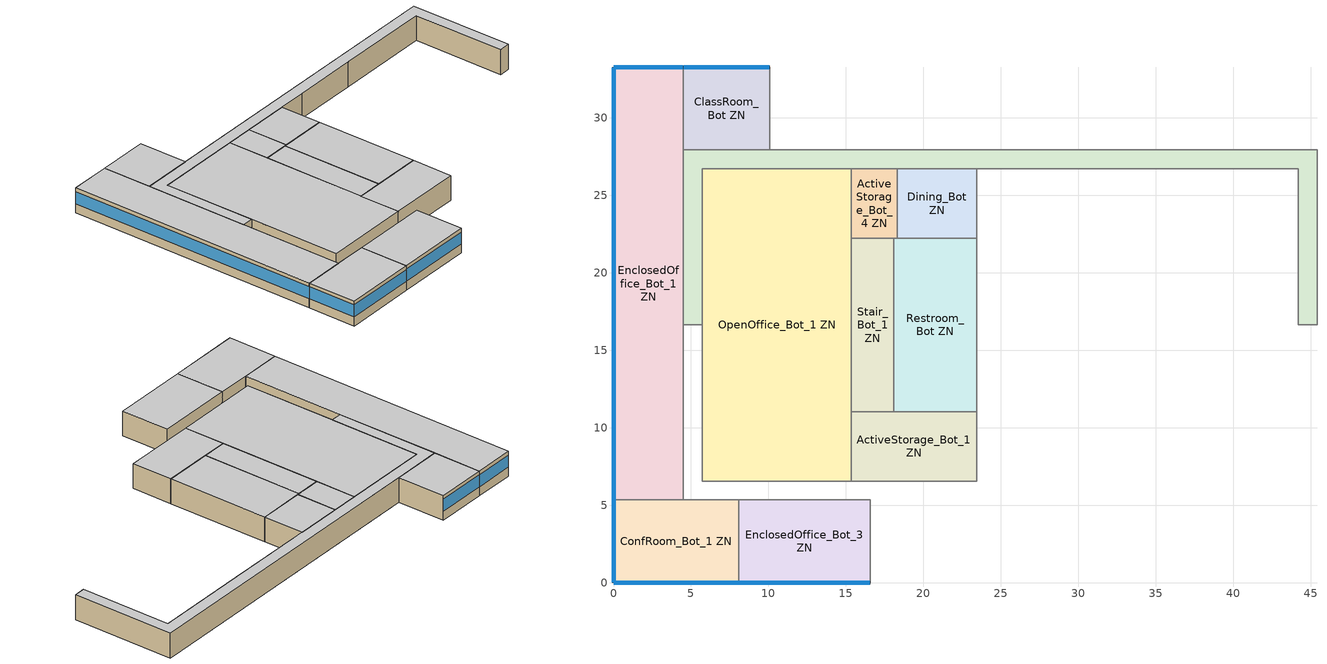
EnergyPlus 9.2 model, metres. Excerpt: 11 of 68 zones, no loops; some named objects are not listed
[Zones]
ActiveStorage_Bot_1 ZN
 floor ground (Typical Insulated Carpeted 8in Slab Floor): 23.43,11.04 23.43,6.56 15.35,6.56 15.35,11.04 z0
 wall to Stair_Bot_1 ZN (Typical Interior Wall): 18.1,11.04 15.35,11.04 z0:2.74
 wall to Restroom_Bot ZN (Typical Interior Wall): 23.43,11.04 18.1,11.04 z0:2.74
 wall to OpenOffice_Bot_1 ZN (Typical Interior Wall): 15.35,11.04 15.35,6.56 z0:2.74
 wall to Corridor_Bot_1 ZN (Typical Interior Wall): 15.35,6.56 23.43,6.56 z0:2.74
 wall to Lobby_Bot ZN (Typical Interior Wall): 23.43,6.56 23.43,11.04 z0:2.74
 ceiling to FirstFloor_Plenum ZN (Typical Interior Ceiling): 23.43,6.56 23.43,11.04 15.35,11.04 15.35,6.56 z2.74
ActiveStorage_Bot_4 ZN
 floor ground (Typical Insulated Carpeted 8in Slab Floor): 18.31,26.71 18.31,22.23 15.35,22.23 15.35,26.71 z0
 wall to Dining_Bot ZN (Typical Interior Wall): 18.31,22.23 18.31,26.71 z0:2.74
 wall to Restroom_Bot ZN (Typical Interior Wall): 18.1,22.23 18.31,22.23 z0:2.74
 wall to OpenOffice_Bot_1 ZN (Typical Interior Wall): 15.35,26.71 15.35,22.23 z0:2.74
 wall to Corridor_Bot_2 ZN (Typical Interior Wall): 18.31,26.71 15.35,26.71 z0:2.74
 wall to Stair_Bot_1 ZN (Typical Interior Wall): 15.35,22.23 18.1,22.23 z0:2.74
 ceiling to FirstFloor_Plenum ZN (Typical Interior Ceiling): 18.31,22.23 18.31,26.71 15.35,26.71 15.35,22.23 z2.74
ClassRoom_Bot ZN
 floor ground (Typical Insulated Carpeted 8in Slab Floor): 10.08,33.27 10.08,27.93 4.5,27.93 4.5,33.27 z0
 wall outside (Typical Insulated Steel Framed Exterior Wall R-18.18): 10.08,33.27 4.5,33.27 z0:2.74
 wall to EnclosedOffice_Bot_1 ZN (Typical Interior Wall): 4.5,33.27 4.5,27.93 z0:2.74
 wall to Corridor_Bot_2 ZN (Typical Interior Wall): 4.5,27.93 10.08,27.93 z0:2.74
 wall to OpenOffice_Bot_3 ZN (Typical Interior Wall): 10.08,27.93 10.08,33.27 z0:2.74
 window (U 0.48 SHGC 0.40 Dbl Ref-D Clr 6mm/13mm): 10.06,33.27 4.53,33.27 z1.02:2.34
 ceiling to FirstFloor_Plenum ZN (Typical Interior Ceiling): 10.08,27.93 10.08,33.27 4.5,33.27 4.5,27.93 z2.74
ConfRoom_Bot_1 ZN
 floor ground (Typical Insulated Carpeted 8in Slab Floor): 8.07,5.34 8.07,0 0,0 0,5.34 z0
 wall outside (Typical Insulated Steel Framed Exterior Wall R-18.18): 0,5.34 0,0 8.07,0 z0:2.74
 wall to EnclosedOffice_Bot_1 ZN (Typical Interior Wall): 4.5,5.34 0,5.34 z0:2.74
 wall to EnclosedOffice_Bot_3 ZN (Typical Interior Wall): 8.07,0 8.07,5.34 z0:2.74
 wall to Corridor_Bot_1 ZN (Typical Interior Wall): 8.07,5.34 4.5,5.34 z0:2.74
 window (U 0.48 SHGC 0.40 Dbl Ref-D Clr 6mm/13mm): 0.03,0 8.04,0 / 0,5.32 0,0.03 z1.02:2.34
 ceiling to FirstFloor_Plenum ZN (Typical Interior Ceiling): 8.07,0 8.07,5.34 0,5.34 0,0 z2.74
Corridor_Bot_2 ZN
 floor ground (Typical Insulated Carpeted 8in Slab Floor): 45.41,27.93 45.41,16.64 44.19,16.64 44.19,26.71 5.72,26.71 5.72,16.64 4.5,16.64 4.5,27.93 z0
 wall to EnclosedOffice_Bot_1 ZN (Typical Interior Wall): 4.5,27.93 4.5,16.64 z0:2.74
 wall to Corridor_Bot_1 ZN (Typical Interior Wall): 4.5,16.64 5.72,16.64 / 44.19,16.64 45.41,16.64 z0:2.74
 wall to OpenOffice_Bot_3 ZN (Typical Interior Wall): 45.41,27.93 10.08,27.93 z0:2.74
 wall to EnclosedOffice_Bot_2 ZN (Typical Interior Wall): 45.41,16.64 45.41,27.93 z0:2.74
 wall to Dining_Bot ZN (Typical Interior Wall): 18.31,26.71 23.43,26.71 z0:2.74
 wall to OpenOffice_Bot_2 ZN (Typical Interior Wall): 33.67,26.71 44.19,26.71 44.19,16.64 z0:2.74
 wall to OpenOffice_Bot_1 ZN (Typical Interior Wall): 5.72,16.64 5.72,26.71 15.35,26.71 z0:2.74
 wall to Lobby_Bot ZN (Typical Interior Wall): 23.43,26.71 26.48,26.71 z0:2.74
 wall to ActiveStorage_Bot_3 ZN (Typical Interior Wall): 26.48,26.71 33.67,26.71 z0:2.74
 ceiling to FirstFloor_Plenum ZN (Typical Interior Ceiling): 45.41,16.64 45.41,27.93 4.5,27.93 4.5,16.64 5.72,16.64 5.72,26.71 44.19,26.71 44.19,16.64 z2.74
Dining_Bot ZN
 floor ground (Typical Insulated Carpeted 8in Slab Floor): 23.43,26.71 23.43,22.23 18.31,22.23 18.31,26.71 z0
 wall to Restroom_Bot ZN (Typical Interior Wall): 18.31,22.23 23.43,22.23 z0:2.74
 wall to Lobby_Bot ZN (Typical Interior Wall): 23.43,22.23 23.43,26.71 z0:2.74
 ceiling to FirstFloor_Plenum ZN (Typical Interior Ceiling): 23.43,22.23 23.43,26.71 18.31,26.71 18.31,22.23 z2.74
EnclosedOffice_Bot_1 ZN
 floor ground (Typical Insulated Carpeted 8in Slab Floor): 4.5,33.27 4.5,5.34 0,5.34 0,33.27 z0
 wall outside (Typical Insulated Steel Framed Exterior Wall R-18.18): 4.5,33.27 0,33.27 0,5.34 z0:2.74
 wall to Corridor_Bot_1 ZN (Typical Interior Wall): 4.5,5.34 4.5,16.64 z0:2.74
 window (U 0.48 SHGC 0.40 Dbl Ref-D Clr 6mm/13mm): 4.48,33.27 0.03,33.27 z1.02:2.34; 0,33.25 0,5.37 z1.02:2.33
 ceiling to FirstFloor_Plenum ZN (Typical Interior Ceiling): 4.5,5.34 4.5,33.27 0,33.27 0,5.34 z2.74
EnclosedOffice_Bot_3 ZN
 floor ground (Typical Insulated Carpeted 8in Slab Floor): 16.57,5.34 16.57,0 8.07,0 8.07,5.34 z0
 wall outside (Typical Insulated Steel Framed Exterior Wall R-18.18): 8.07,0 16.57,0 z0:2.74
 wall to Corridor_Bot_1 ZN (Typical Interior Wall): 16.57,5.34 8.07,5.34 z0:2.74
 wall to Lounge_Bot ZN (Typical Interior Wall): 16.57,0 16.57,5.34 z0:2.74
 window (U 0.48 SHGC 0.40 Dbl Ref-D Clr 6mm/13mm): 8.09,0 16.55,0 z1.02:2.34
 ceiling to FirstFloor_Plenum ZN (Typical Interior Ceiling): 16.57,0 16.57,5.34 8.07,5.34 8.07,0 z2.74
OpenOffice_Bot_1 ZN
 floor ground (Typical Insulated Carpeted 8in Slab Floor): 15.35,26.71 15.35,6.56 5.72,6.56 5.72,26.71 z0
 wall to Corridor_Bot_1 ZN (Typical Interior Wall): 5.72,16.64 5.72,6.56 15.35,6.56 z0:2.74
 wall to Stair_Bot_1 ZN (Typical Interior Wall): 15.35,11.04 15.35,22.23 z0:2.74
 ceiling to FirstFloor_Plenum ZN (Typical Interior Ceiling): 15.35,6.56 15.35,26.71 5.72,26.71 5.72,6.56 z2.74
Restroom_Bot ZN
 floor ground (Typical Insulated Carpeted 8in Slab Floor): 23.43,22.23 23.43,11.04 18.1,11.04 18.1,22.23 z0
 wall to Lobby_Bot ZN (Typical Interior Wall): 23.43,11.04 23.43,22.23 z0:2.74
 wall to Stair_Bot_1 ZN (Typical Interior Wall): 18.1,22.23 18.1,11.04 z0:2.74
 ceiling to FirstFloor_Plenum ZN (Typical Interior Ceiling): 23.43,11.04 23.43,22.23 18.1,22.23 18.1,11.04 z2.74
Stair_Bot_1 ZN
 floor ground (Typical Insulated Carpeted 8in Slab Floor): 18.1,22.23 18.1,11.04 15.35,11.04 15.35,22.23 z0
 ceiling to FirstFloor_Plenum ZN (Typical Interior Ceiling): 18.1,11.04 18.1,22.23 15.35,22.23 15.35,11.04 z2.74
[Building]
-MediumOfficeDetailed-ASHRAE 169-2006-5A created: 2020-01-27 09:25:39 -0800: Terrain=City
[Site:Location]
Chicago Ohare Intl Ap_IL_USA: Latitude {deg}=41.98; Longitude {deg}=-87.92; Time Zone {hr}=-6; Elevation {m}=201
[SizingPeriod:DesignDay] Day of Month=21; Dry-Bulb Temperature Range Modifier Type=DefaultMultipliers; Humidity Condition Type=Wetbulb; Barometric Pressure {Pa}=98934; Rain Indicator=No; Snow Indicator=No; Daylight Saving Time Indicator=No
Name | Month | Day Type | Maximum Dry-Bulb Temperature {C} | Daily Dry-Bulb Temperature Range {deltaC} | Wetbulb or DewPoint at Maximum Dry-Bulb {C} | Wind Speed {m/s} | Wind Direction {deg} | Solar Model Indicator | ASHRAE Clear Sky Optical Depth for Beam Irradiance (taub) | ASHRAE Clear Sky Optical Depth for Diffuse Irradiance (taud) | Sky Clearness
Chicago Ohare Intl Ap Ann Clg .4% Condns DB=>MWB | 7 | SummerDesignDay | 33.3 | 10.5 | 23.7 | 5.2 | 230 | ASHRAETau | 0.455 | 2.05
Chicago Ohare Intl Ap Ann Htg 99.6% Condns DB | 1 | WinterDesignDay | -20 | 0 | -20 | 4.9 | 270 | ASHRAEClearSky |  |  | 0
[Site:GroundTemperature:BuildingSurface]
19.527, 19.502, 19.536, 19.598, 20.002, 21.64, 22.225, 22.375, 21.449, 20.121, 19.802, 19.633
[Site:WaterMainsTemperature]
Calculation Method=Correlation; Annual Average Outdoor Air Temperature {C}=9.925; Maximum Difference In Monthly Average Outdoor Air Temperatures {deltaC}=28.7
[Material] Thermal Absorptance=0.9; Solar Absorptance=0.7
Name | Roughness | Thickness {m} | Conductivity {W/m-K} | Density {kg/m3} | Specific Heat {J/kg-K} | Visible Absorptance
100mm Normalweight concrete floor | MediumSmooth | 0.1016 | 2.31 | 2322 | 832 | 0.7
25mm Stucco | Smooth | 0.0254 | 0.72 | 1856 | 840 | 0.7
5/8 in. Gypsum Board | MediumSmooth | 0.0159 | 0.16 | 800 | 1090 | 0.7
8 in. Normalweight Concrete Floor | MediumRough | 0.2032 | 2.31 | 2322 | 832 | 0.7
G01 13mm gypsum board | Smooth | 0.0127 | 0.16 | 800 | 1090 | 0.5
Std Wood 6inch | MediumSmooth | 0.15 | 0.12 | 540 | 1210 | 0.7
[Material:NoMass] Thermal Absorptance=0.9; Solar Absorptance=0.7
Name | Roughness | Thermal Resistance {m2-K/W} | Visible Absorptance
CP02 CARPET PAD | VeryRough | 0.21648 | 0.8
Typical Carpet Pad | Smooth | 0.21648 | 0.8
Typical Insulation R-16.0 | Smooth | 2.81828 | 0.7
[WindowMaterial:Glazing] Optical Data Type=SpectralAverage; Thickness {m}=0.006; Infrared Transmittance at Normal Incidence=0; Front Side Infrared Hemispherical Emissivity=0.84; Conductivity {W/m-K}=0.9; Dirt Correction Factor for Solar and Visible Transmittance=1; Solar Diffusing=No
Name | Solar Transmittance at Normal Incidence | Front Side Solar Reflectance at Normal Incidence | Back Side Solar Reflectance at Normal Incidence | Visible Transmittance at Normal Incidence | Front Side Visible Reflectance at Normal Incidence | Back Side Visible Reflectance at Normal Incidence | Back Side Infrared Hemispherical Emissivity
CLEAR 6MM | 0.775 | 0.071 | 0.071 | 0.881 | 0.08 | 0.08 | 0.84
REF D CLEAR 6MM | 0.429 | 0.308 | 0.379 | 0.334 | 0.453 | 0.505 | 0.82
[WindowMaterial:Gas]
AIR 13MM: Gas Type=Air; Thickness {m}=0.0127
[Construction]
InteriorFurnishings: Std Wood 6inch
Typical Insulated Carpeted 8in Slab Floor: 8 in. Normalweight Concrete Floor, Typical Carpet Pad
Typical Insulated Steel Framed Exterior Wall R-18.18: 25mm Stucco, 5/8 in. Gypsum Board, Typical Insulation R-16.0, 5/8 in. Gypsum Board
Typical Interior Ceiling: CP02 CARPET PAD, 100mm Normalweight concrete floor
Typical Interior Wall: G01 13mm gypsum board, G01 13mm gypsum board
U 0.48 SHGC 0.40 Dbl Ref-D Clr 6mm/13mm: REF D CLEAR 6MM, AIR 13MM, CLEAR 6MM
[Zone]
ActiveStorage_Bot_1 ZN; ActiveStorage_Bot_4 ZN; ClassRoom_Bot ZN; ConfRoom_Bot_1 ZN; Corridor_Bot_2 ZN; Dining_Bot ZN; EnclosedOffice_Bot_1 ZN; EnclosedOffice_Bot_3 ZN; OpenOffice_Bot_1 ZN; Restroom_Bot ZN; Stair_Bot_1 ZN
[InternalMass] Construction=InteriorFurnishings
Name | Zone or ZoneList | Surface Area {m2}
ActiveStorage_Bot_1 Mass | ActiveStorage_Bot_1 ZN | 72.3705
ActiveStorage_Bot_4 Mass | ActiveStorage_Bot_4 ZN | 26.4846
ClassRoom_Bot Mass | ClassRoom_Bot ZN | 59.582
ConfRoom_Bot_1 Mass | ConfRoom_Bot_1 ZN | 86.211
Corridor_Bot_2 Mass | Corridor_Bot_2 ZN | 148.881
Dining_Bot Mass | Dining_Bot ZN | 45.8859
EnclosedOffice_Bot_1 Mass | EnclosedOffice_Bot_1 ZN | 251.597
EnclosedOffice_Bot_3 Mass | EnclosedOffice_Bot_3 ZN | 90.8582
OpenOffice_Bot_1 Mass | OpenOffice_Bot_1 ZN | 388.208
Restroom_Bot Mass | Restroom_Bot ZN | 119.412
Stair_Bot_1 Mass | Stair_Bot_1 ZN | 61.4118
[People] Number of People Schedule=OCC-SCHED; Number of People Calculation Method=People; Fraction Radiant=0.3
Name | Zone or ZoneList | Number of People | Activity Level Schedule
ClassRoom_Bot people | ClassRoom_Bot ZN | 8 | obFMU Activity Schedule 14
ConfRoom_Bot_1 people | ConfRoom_Bot_1 ZN | 8 | obFMU Activity Schedule 2
EnclosedOffice_Bot_1 people | EnclosedOffice_Bot_1 ZN | 10 | obFMU Activity Schedule 6
EnclosedOffice_Bot_3 people | EnclosedOffice_Bot_3 ZN | 3 | obFMU Activity Schedule 5
OpenOffice_Bot_1 people | OpenOffice_Bot_1 ZN | 15 | obFMU Activity Schedule 15
[Lights] Schedule=LIGHT-SCHED; Design Level Calculation Method=Watts/Area; Watts per Zone Floor Area {W/m2}=8.5; Fraction Radiant=0.7; Fraction Visible=0.2; Fraction Replaceable=1
Name | Zone or ZoneList
ClassRoom_Bot light | ClassRoom_Bot ZN
ConfRoom_Bot_1 light | ConfRoom_Bot_1 ZN
EnclosedOffice_Bot_1 light | EnclosedOffice_Bot_1 ZN
EnclosedOffice_Bot_3 light | EnclosedOffice_Bot_3 ZN
OpenOffice_Bot_1 light | OpenOffice_Bot_1 ZN
[ElectricEquipment] Schedule=EQUIP-SCHED; Design Level Calculation Method=Watts/Person; Watts per Person {W/person}=200
Name | Zone or ZoneList
ClassRoom_Bot electric equipment | ClassRoom_Bot ZN
ConfRoom_Bot_1 electric equipment | ConfRoom_Bot_1 ZN
EnclosedOffice_Bot_1 electric equipment | EnclosedOffice_Bot_1 ZN
EnclosedOffice_Bot_3 electric equipment | EnclosedOffice_Bot_3 ZN
OpenOffice_Bot_1 electric equipment | OpenOffice_Bot_1 ZN
[ZoneInfiltration:DesignFlowRate] Schedule=OfficeMedium INFIL_SCH_PNNL; Design Flow Rate Calculation Method=Flow/ExteriorArea; Flow per Exterior Surface Area {m3/s-m2}=0.000569573; Constant Term Coefficient=0; Temperature Term Coefficient=0; Velocity Term Coefficient=0.224; Velocity Squared Term Coefficient=0
Name | Zone or ZoneList
ClassRoom_Bot Infiltration | ClassRoom_Bot ZN
ConfRoom_Bot_1 Infiltration | ConfRoom_Bot_1 ZN
EnclosedOffice_Bot_1 Infiltration | EnclosedOffice_Bot_1 ZN
EnclosedOffice_Bot_3 Infiltration | EnclosedOffice_Bot_3 ZN
[Exterior:Lights] Control Option=AstronomicalClock
Name | Schedule | Design Level {W}
NonDimming Exterior Lights Def | OfficeMedium Exterior_lighting_schedule_a | 623.03
Occ Sensing Exterior Lights Def | OfficeMedium Exterior_lighting_schedule_b | 7476.45
[EnergyManagementSystem:InternalVariable] Internal Data Type=Plug and Process Power Design Level
Name | Internal Data Index Key
ConfRoom_Mid_1_ZN_Equ_Max | ConfRoom_Mid_1 electric equipment
ConfRoom_Mid_2_ZN_Equ_Max | ConfRoom_Mid_2 electric equipment
EnclosedOffice_Mid_1_ZN_Equ_Max | EnclosedOffice_Mid_1 electric equipment
EnclosedOffice_Mid_2_ZN_Equ_Max | EnclosedOffice_Mid_2 electric equipment
EnclosedOffice_Mid_3_ZN_Equ_Max | EnclosedOffice_Mid_3 electric equipment
OpenOffice_Mid_1_ZN_Equ_Max | OpenOffice_Mid_1 electric equipment
OpenOffice_Mid_2_ZN_Equ_Max | OpenOffice_Mid_2 electric equipment
OpenOffice_Mid_3_ZN_Equ_Max | OpenOffice_Mid_3 electric equipment
OpenOffice_Mid_4_ZN_Equ_Max | OpenOffice_Mid_4 electric equipment
[EnergyManagementSystem:Sensor] Output:Variable or Output:Meter=Schedule Value
Name | Output:Variable or Output:Meter Index Key
ConfRoom_Mid_1_ZN_MassFlowRate | ConfRoom_Mid_1 ZN Flow Rate
ConfRoom_Mid_2_ZN_MassFlowRate | ConfRoom_Mid_2 ZN Flow Rate
EnclosedOffice_Mid_1_ZN_MassFlowRate | EnclosedOffice_Mid_1 ZN Flow Rate
EnclosedOffice_Mid_2_ZN_MassFlowRate | EnclosedOffice_Mid_2 ZN Flow Rate
EnclosedOffice_Mid_3_ZN_MassFlowRate | EnclosedOffice_Mid_3 ZN Flow Rate
OpenOffice_Mid_1_ZN_MassFlowRate | OpenOffice_Mid_1 ZN Flow Rate
OpenOffice_Mid_2_ZN_MassFlowRate | OpenOffice_Mid_2 ZN Flow Rate
OpenOffice_Mid_3_ZN_MassFlowRate | OpenOffice_Mid_3 ZN Flow Rate
OpenOffice_Mid_4_ZN_MassFlowRate | OpenOffice_Mid_4 ZN Flow Rate
ConfRoom_Mid_1_ZN_Reheat | ConfRoom_Mid_1 ZN Reheat
ConfRoom_Mid_2_ZN_Reheat | ConfRoom_Mid_2 ZN Reheat
EnclosedOffice_Mid_1_ZN_Reheat | EnclosedOffice_Mid_1 ZN Reheat
EnclosedOffice_Mid_2_ZN_Reheat | EnclosedOffice_Mid_2 ZN Reheat
EnclosedOffice_Mid_3_ZN_Reheat | EnclosedOffice_Mid_3 ZN Reheat
OpenOffice_Mid_1_ZN_Reheat | OpenOffice_Mid_1 ZN Reheat
OpenOffice_Mid_2_ZN_Reheat | OpenOffice_Mid_2 ZN Reheat
OpenOffice_Mid_3_ZN_Reheat | OpenOffice_Mid_3 ZN Reheat
OpenOffice_Mid_4_ZN_Reheat | OpenOffice_Mid_4 ZN Reheat
ConfRoom_Mid_1_ZN_Occ; ConfRoom_Mid_2_ZN_Occ; EnclosedOffice_Mid_1_ZN_Occ; EnclosedOffice_Mid_2_ZN_Occ; EnclosedOffice_Mid_3_ZN_Occ; OpenOffice_Mid_1_ZN_Occ; OpenOffice_Mid_2_ZN_Occ; OpenOffice_Mid_3_ZN_Occ; OpenOffice_Mid_4_ZN_Occ | OCC-SCHED
ConfRoom_Mid_1_ZN_Equ; ConfRoom_Mid_2_ZN_Equ; EnclosedOffice_Mid_1_ZN_Equ; EnclosedOffice_Mid_2_ZN_Equ; EnclosedOffice_Mid_3_ZN_Equ; OpenOffice_Mid_1_ZN_Equ; OpenOffice_Mid_2_ZN_Equ; OpenOffice_Mid_3_ZN_Equ; OpenOffice_Mid_4_ZN_Equ | EQUIP-SCHED
[EnergyManagementSystem:Actuator] Actuated Component Type=ElectricEquipment; Actuated Component Control Type=Electric Power Level
Name | Actuated Component Unique
ConfRoom_Mid_1_ZN_EquipmentAct | ConfRoom_Mid_1 electric equipment
ConfRoom_Mid_2_ZN_EquipmentAct | ConfRoom_Mid_2 electric equipment
EnclosedOffice_Mid_1_ZN_EquipmentAct | EnclosedOffice_Mid_1 electric equipment
EnclosedOffice_Mid_2_ZN_EquipmentAct | EnclosedOffice_Mid_2 electric equipment
EnclosedOffice_Mid_3_ZN_EquipmentAct | EnclosedOffice_Mid_3 electric equipment
OpenOffice_Mid_1_ZN_EquipmentAct | OpenOffice_Mid_1 electric equipment
OpenOffice_Mid_2_ZN_EquipmentAct | OpenOffice_Mid_2 electric equipment
OpenOffice_Mid_3_ZN_EquipmentAct | OpenOffice_Mid_3 electric equipment
OpenOffice_Mid_4_ZN_EquipmentAct | OpenOffice_Mid_4 electric equipment
[EnergyManagementSystem:ProgramCallingManager]
ProgramCallingManager: AfterPredictorBeforeHVACManagers; FixingTerminalFlowRate; AddingReheatToEquipment
[EnergyManagementSystem:Program]
FixingTerminalFlowRate: SET ConfRoom_Mid_1_ZN_FlowRateAct = ConfRoom_Mid_1_ZN_MassFlowRate; SET ConfRoom_Mid_2_ZN_FlowRateAct = ConfRoom_Mid_2_ZN_MassFlowRate; SET EnclosedOffice_Mid_1_ZN_FlowRateAct = EnclosedOffice_Mid_1_ZN_MassFlowRate; SET EnclosedOffice_Mid_2_ZN_FlowRateAct = EnclosedOffice_Mid_2_ZN_MassFlowRate; SET EnclosedOffice_Mid_3_ZN_FlowRateAct = EnclosedOffice_Mid_3_ZN_MassFlowRate; SET OpenOffice_Mid_1_ZN_FlowRateAct = OpenOffice_Mid_1_ZN_MassFlowRate; SET OpenOffice_Mid_2_ZN_FlowRateAct = OpenOffice_Mid_2_ZN_MassFlowRate; SET OpenOffice_Mid_3_ZN_FlowRateAct = OpenOffice_Mid_3_ZN_MassFlowRate; SET OpenOffice_Mid_4_ZN_FlowRateAct = OpenOffice_Mid_4_ZN_MassFlowRate
AddingReheatToEquipment: SET ConfRoom_Mid_1_ZN_EquipmentAct = (ConfRoom_Mid_1_ZN_Occ*ConfRoom_Mid_1_ZN_Equ*ConfRoom_Mid_1_ZN_Equ_Max)+ConfRoom_Mid_1_ZN_Reheat; SET ConfRoom_Mid_2_ZN_EquipmentAct = (ConfRoom_Mid_2_ZN_Occ*ConfRoom_Mid_2_ZN_Equ*ConfRoom_Mid_2_ZN_Equ_Max)+ConfRoom_Mid_2_ZN_Reheat; SET EnclosedOffice_Mid_1_ZN_EquipmentAct = (EnclosedOffice_Mid_1_ZN_Occ*EnclosedOffice_Mid_1_ZN_Equ*EnclosedOffice_Mid_1_ZN_Equ_Max)+EnclosedOffice_Mid_1_ZN_Reheat; SET EnclosedOffice_Mid_2_ZN_EquipmentAct = (EnclosedOffice_Mid_2_ZN_Occ*EnclosedOffice_Mid_2_ZN_Equ*EnclosedOffice_Mid_2_ZN_Equ_Max)+EnclosedOffice_Mid_2_ZN_Reheat; SET EnclosedOffice_Mid_3_ZN_EquipmentAct = (EnclosedOffice_Mid_3_ZN_Occ*EnclosedOffice_Mid_3_ZN_Equ*EnclosedOffice_Mid_3_ZN_Equ_Max)+EnclosedOffice_Mid_3_ZN_Reheat; SET OpenOffice_Mid_1_ZN_EquipmentAct = (OpenOffice_Mid_1_ZN_Occ*OpenOffice_Mid_1_ZN_Equ*OpenOffice_Mid_1_ZN_Equ_Max)+OpenOffice_Mid_1_ZN_Reheat; SET OpenOffice_Mid_2_ZN_EquipmentAct = (OpenOffice_Mid_2_ZN_Occ*OpenOffice_Mid_2_ZN_Equ*OpenOffice_Mid_2_ZN_Equ_Max)+OpenOffice_Mid_2_ZN_Reheat; SET OpenOffice_Mid_3_ZN_EquipmentAct = (OpenOffice_Mid_3_ZN_Occ*OpenOffice_Mid_3_ZN_Equ*OpenOffice_Mid_3_ZN_Equ_Max)+OpenOffice_Mid_3_ZN_Reheat; SET OpenOffice_Mid_4_ZN_EquipmentAct = (OpenOffice_Mid_4_ZN_Occ*OpenOffice_Mid_4_ZN_Equ*OpenOffice_Mid_4_ZN_Equ_Max)+OpenOffice_Mid_4_ZN_Reheat
[AvailabilityManager:Scheduled] Schedule=Always On Discrete
21 Zone PVAV OA System Availability Manager; 22 Zone PVAV OA System Availability Manager; 23 Zone PVAV OA System Availability Manager
[AvailabilityManager:NightCycle] Applicability Schedule=Always On Discrete; Fan Schedule=OfficeMedium HVACOperationSchd; Control Type=CycleOnAny; Thermostat Tolerance {deltaC}=1; Cycling Run Time Control Type=FixedRunTime; Cycling Run Time {s}=1800
Availability Manager Night Cycle 2; Availability Manager Night Cycle 3; Availability Manager Night Cycle 1
[ExternalInterface:FunctionalMockupUnitExport:From:Variable]
Environment: Site Outdoor Air Drybulb Temperature, outTemp
Environment: Site Outdoor Air Dewpoint Temperature, outDew
Environment: Site Outdoor Air Relative Humidity, outRH
Environment: Site Direct Solar Radiation Rate per Area, outSolar
[ExternalInterface:FunctionalMockupUnitExport:To:Schedule]
ConfRoom_Mid_1 ZN Flow Rate: Any Number, conf1FR, 0.1
ConfRoom_Mid_2 ZN Flow Rate: Any Number, conf2FR, 0.1
EnclosedOffice_Mid_1 ZN Flow Rate: Any Number, enOff1FR, 0.1
EnclosedOffice_Mid_2 ZN Flow Rate: Any Number, enOff2FR, 0.1
EnclosedOffice_Mid_3 ZN Flow Rate: Any Number, enOff3FR, 0.1
OpenOffice_Mid_1 ZN Flow Rate: Any Number, opOff1FR, 0.1
OpenOffice_Mid_2 ZN Flow Rate: Any Number, opOff2FR, 0.1
OpenOffice_Mid_3 ZN Flow Rate: Any Number, opOff3FR, 0.1
OpenOffice_Mid_4 ZN Flow Rate: Any Number, opOff4FR, 0.1
ConfRoom_Mid_1 ZN Reheat: Any Number, conf1Reheat, 0
ConfRoom_Mid_2 ZN Reheat: Any Number, conf2Reheat, 0
EnclosedOffice_Mid_1 ZN Reheat: Any Number, enOff1Reheat, 0
EnclosedOffice_Mid_2 ZN Reheat: Any Number, enOff2Reheat, 0
EnclosedOffice_Mid_3 ZN Reheat: Any Number, enOff3Reheat, 0
OpenOffice_Mid_1 ZN Reheat: Any Number, opOff1Reheat, 0
OpenOffice_Mid_2 ZN Reheat: Any Number, opOff2Reheat, 0
OpenOffice_Mid_3 ZN Reheat: Any Number, opOff3Reheat, 0
OpenOffice_Mid_4 ZN Reheat: Any Number, opOff4Reheat, 0
[Schedule:Compact]
obFMU Activity Schedule 14; obFMU Activity Schedule 15; obFMU Activity Schedule 2; obFMU Activity Schedule 5; obFMU Activity Schedule 6: Through: 12/31, For: AllDays, Until: 24:00, 110.7
OCC-SCHED: Through: 12/31, For: SummerDesignDay, Until: 06:00, 0, Until: 22:00, 1, Until: 24:00, 0.05, For: Weekdays, Until: 06:00, 0, Until: 07:00, 0.1, Until: 08:00, 0.2, Until: 12:00, 0.95, Until: 13:00, 0.5, Until: 17:00, 0.95, Until: 18:00, 0.7, Until: 20:00, 0.4, Until: 22:00, 0.1, Until: 24:00, 0.05, For: Saturday, Until: 06:00, 0, Until: 08:00, 0.1, Until: 14:00, 0.5, Until: 17:00, 0.1, Until: 24:00, 0, For: AllOtherDays, Until: 24:00, 0
